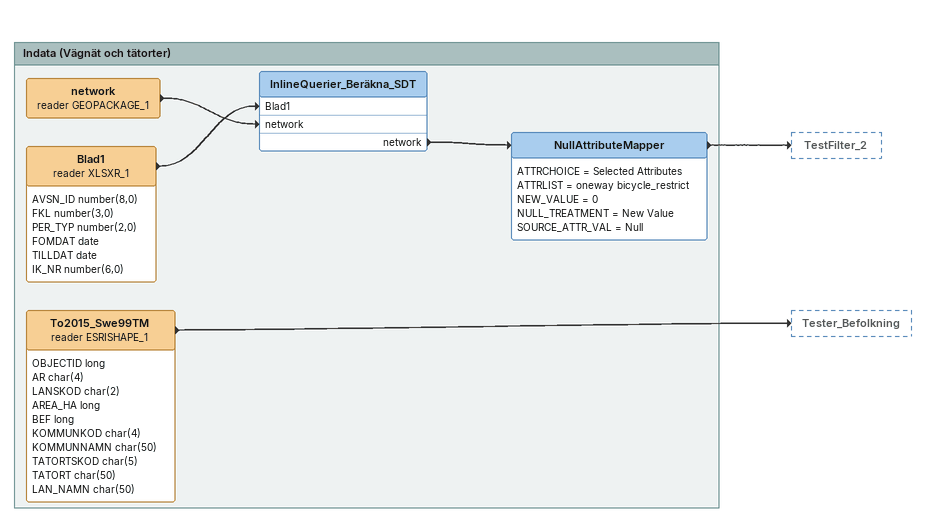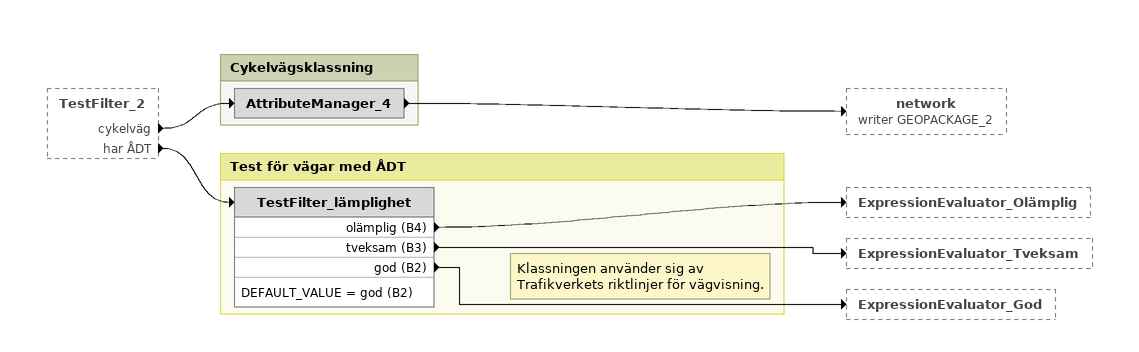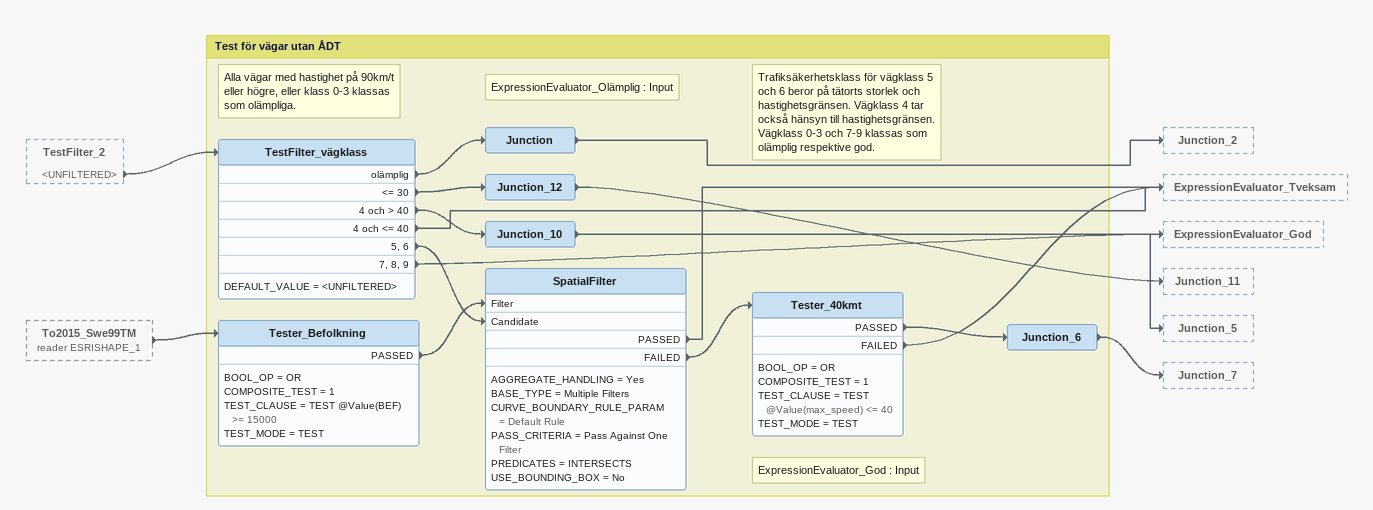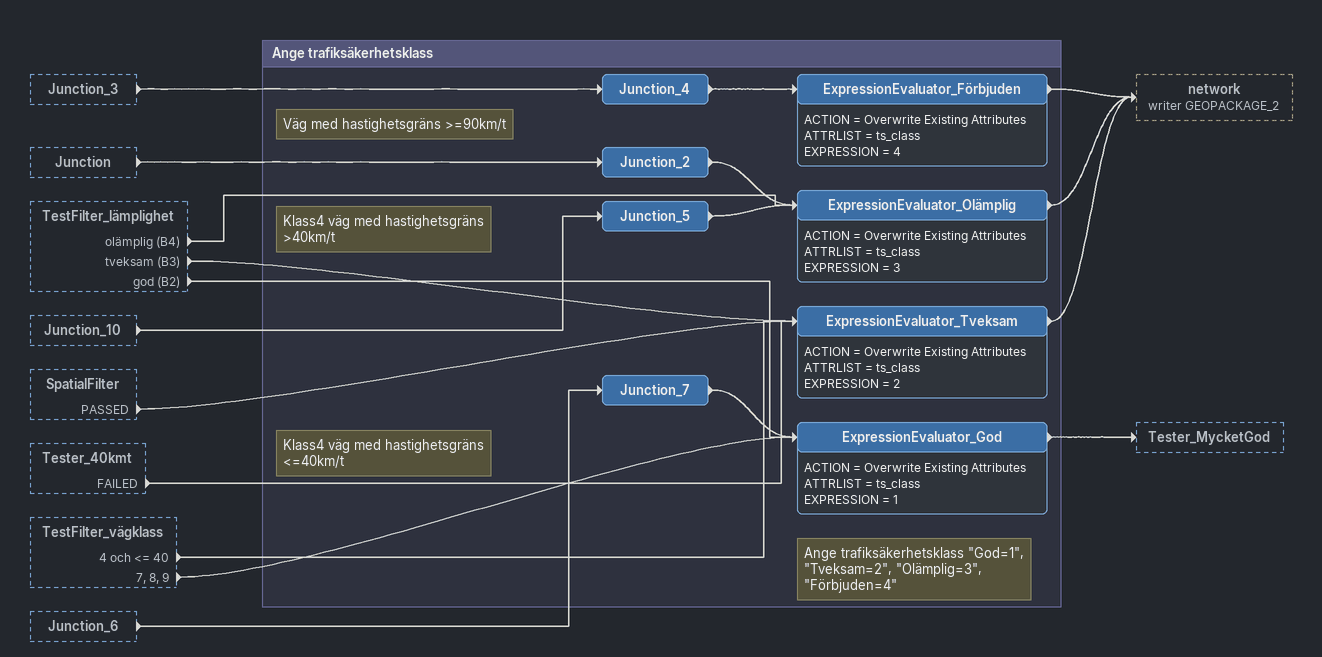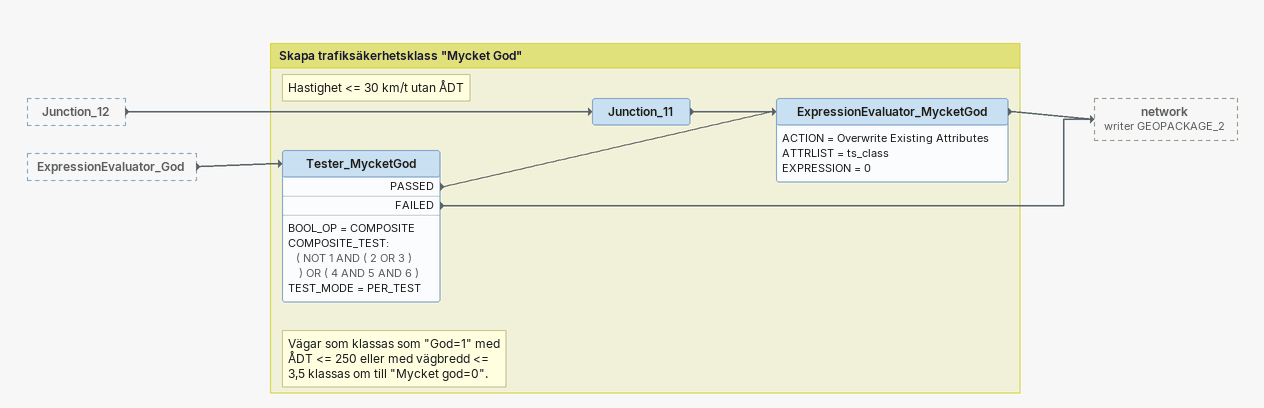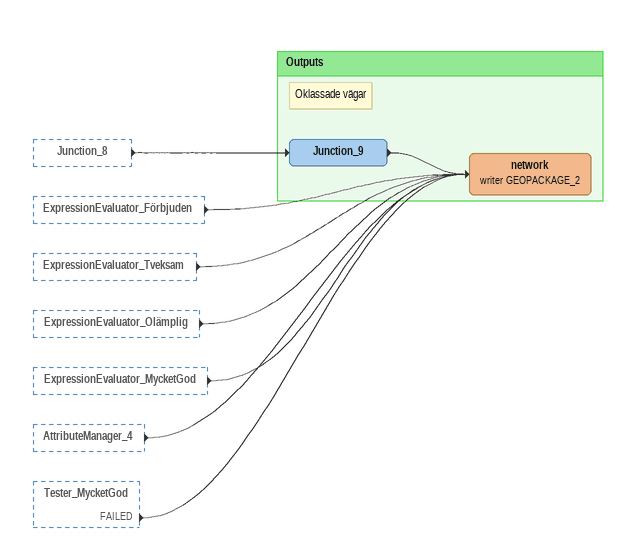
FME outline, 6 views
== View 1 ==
Bookmark: Indata (Vägnät och tätorter)
network (reader GEOPACKAGE_1)
    -> InlineQuerier_Beräkna_SDT [network]
Blad1 (reader XLSXR_1)
    attributes: AVSN_ID number(8,0), FKL number(3,0), PER_TYP number(2,0), FOMDAT date, TILLDAT date, IK_NR number(6,0)
    -> InlineQuerier_Beräkna_SDT [Blad1]
InlineQuerier_Beräkna_SDT
    network -> NullAttributeMapper
NullAttributeMapper
    ATTRCHOICE = Selected Attributes
    ATTRLIST = oneway bicycle_restrict
    NEW_VALUE = 0
    NULL_TREATMENT = New Value
    SOURCE_ATTR_VAL = Null
    -> TestFilter_2
To2015_Swe99TM (reader ESRISHAPE_1)
    attributes: OBJECTID long, AR char(4), LANSKOD char(2), AREA_HA long, BEF long, KOMMUNKOD char(4), KOMMUNNAMN char(50), TATORTSKOD char(5), TATORT char(50), LAN_NAMN char(50)
    -> Tester_Befolkning

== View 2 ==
TestFilter_2 [outside]
    cykelväg -> AttributeManager_4
    har ÅDT -> TestFilter_lämplighet

Bookmark: Cykelvägsklassning
AttributeManager_4
    -> network (writer GEOPACKAGE_2)

Bookmark: Test för vägar med ÅDT
Note: Klassningen använder sig av Trafikverkets riktlinjer för vägvisning.
TestFilter_lämplighet
    DEFAULT_VALUE = god (B2)
    olämplig (B4) -> ExpressionEvaluator_Olämplig
    tveksam (B3) -> ExpressionEvaluator_Tveksam
    god (B2) -> ExpressionEvaluator_God

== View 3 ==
TestFilter_2 [outside]
    <UNFILTERED> -> TestFilter_vägklass
To2015_Swe99TM (reader ESRISHAPE_1) [outside]
    -> Tester_Befolkning

Bookmark: Test för vägar utan ÅDT
Note: Alla vägar med hastighet på 90km/t eller högre, eller klass 0-3 klassas som olämpliga.
TestFilter_vägklass
    DEFAULT_VALUE = <UNFILTERED>
    olämplig -> Junction
    <= 30 -> Junction_12
    4 och > 40 -> Junction_10
    4 och <= 40 -> ExpressionEvaluator_Tveksam
    5, 6 -> SpatialFilter [Candidate]
    7, 8, 9 -> ExpressionEvaluator_God
Note: ExpressionEvaluator_Olämplig : Input
Note: Trafiksäkerhetsklass för vägklass 5 och 6 beror på tätorts storlek och hastighetsgränsen. Vägklass 4 tar också hänsyn till hastighetsgränsen. Vägklass 0-3 och 7-9 klassas som olämplig respektive god.
Junction
    -> Junction_2
Junction_12
    -> Junction_11
Junction_10
    -> Junction_5
Tester_Befolkning
    BOOL_OP = OR
    COMPOSITE_TEST = 1
    TEST_CLAUSE = TEST @Value(BEF) >= 15000
    TEST_MODE = TEST
    PASSED -> SpatialFilter [Filter]
SpatialFilter
    AGGREGATE_HANDLING = Yes
    BASE_TYPE = Multiple Filters
    CURVE_BOUNDARY_RULE_PARAM = Default Rule
    PASS_CRITERIA = Pass Against One Filter
    PREDICATES = INTERSECTS
    USE_BOUNDING_BOX = No
    PASSED -> ExpressionEvaluator_Tveksam
    FAILED -> Tester_40kmt
Tester_40kmt
    BOOL_OP = OR
    COMPOSITE_TEST = 1
    TEST_CLAUSE = TEST @Value(max_speed) <= 40
    TEST_MODE = TEST
    PASSED -> Junction_6
    FAILED -> ExpressionEvaluator_Tveksam
Note: ExpressionEvaluator_God : Input
Junction_6
    -> Junction_7

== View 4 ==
Junction_3 [outside]
    -> Junction_4
Junction [outside]
    -> Junction_2
TestFilter_lämplighet [outside]
    olämplig (B4) -> ExpressionEvaluator_Olämplig
    tveksam (B3) -> ExpressionEvaluator_Tveksam
    god (B2) -> ExpressionEvaluator_God
Junction_10 [outside]
    -> Junction_5
SpatialFilter [outside]
    PASSED -> ExpressionEvaluator_Tveksam
Tester_40kmt [outside]
    FAILED -> ExpressionEvaluator_Tveksam
TestFilter_vägklass [outside]
    4 och <= 40 -> ExpressionEvaluator_Tveksam
    7, 8, 9 -> ExpressionEvaluator_God
Junction_6 [outside]
    -> Junction_7

Bookmark: Ange trafiksäkerhetsklass
Junction_4
    -> ExpressionEvaluator_Förbjuden
ExpressionEvaluator_Förbjuden
    ACTION = Overwrite Existing Attributes
    ATTRLIST = ts_class
    EXPRESSION = 4
    -> network (writer GEOPACKAGE_2)
Note: Väg med hastighetsgräns >=90km/t
Junction_2
    -> ExpressionEvaluator_Olämplig
Note: Klass4 väg med hastighetsgräns >40km/t
Junction_5
    -> ExpressionEvaluator_Olämplig
ExpressionEvaluator_Olämplig
    ACTION = Overwrite Existing Attributes
    ATTRLIST = ts_class
    EXPRESSION = 3
    -> network (writer GEOPACKAGE_2)
ExpressionEvaluator_Tveksam
    ACTION = Overwrite Existing Attributes
    ATTRLIST = ts_class
    EXPRESSION = 2
    -> network (writer GEOPACKAGE_2)
Note: Klass4 väg med hastighetsgräns <=40km/t
Junction_7
    -> ExpressionEvaluator_God
Note: Ange trafiksäkerhetsklass "God=1", "Tveksam=2", "Olämplig=3", "Förbjuden=4"
ExpressionEvaluator_God
    ACTION = Overwrite Existing Attributes
    ATTRLIST = ts_class
    EXPRESSION = 1
    -> Tester_MycketGod

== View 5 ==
Junction_12 [outside]
    -> Junction_11
ExpressionEvaluator_God [outside]
    -> Tester_MycketGod

Bookmark: Skapa trafiksäkerhetsklass "Mycket God"
Note: Hastighet <= 30 km/t utan ÅDT
Junction_11
    -> ExpressionEvaluator_MycketGod
Note: Vägar som klassas som "God=1" med ÅDT <= 250 eller med vägbredd <= 3,5 klassas om till "Mycket god=0".
Tester_MycketGod
    BOOL_OP = COMPOSITE
    COMPOSITE_TEST:
      ( NOT 1 AND ( 2 OR 3 )
       ) OR ( 4 AND 5 AND 6 )
    TEST_MODE = PER_TEST
    PASSED -> ExpressionEvaluator_MycketGod
    FAILED -> network (writer GEOPACKAGE_2)
ExpressionEvaluator_MycketGod
    ACTION = Overwrite Existing Attributes
    ATTRLIST = ts_class
    EXPRESSION = 0
    -> network (writer GEOPACKAGE_2)

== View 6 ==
Junction_8 [outside]
    -> Junction_9
ExpressionEvaluator_Förbjuden [outside]
    -> network (writer GEOPACKAGE_2)
ExpressionEvaluator_Tveksam [outside]
    -> network (writer GEOPACKAGE_2)
ExpressionEvaluator_Olämplig [outside]
    -> network (writer GEOPACKAGE_2)
ExpressionEvaluator_MycketGod [outside]
    -> network (writer GEOPACKAGE_2)
AttributeManager_4 [outside]
    -> network (writer GEOPACKAGE_2)
Tester_MycketGod [outside]
    FAILED -> network (writer GEOPACKAGE_2)

Bookmark: Outputs
Note: Oklassade vägar
Junction_9
    -> network (writer GEOPACKAGE_2)
network (writer GEOPACKAGE_2)
